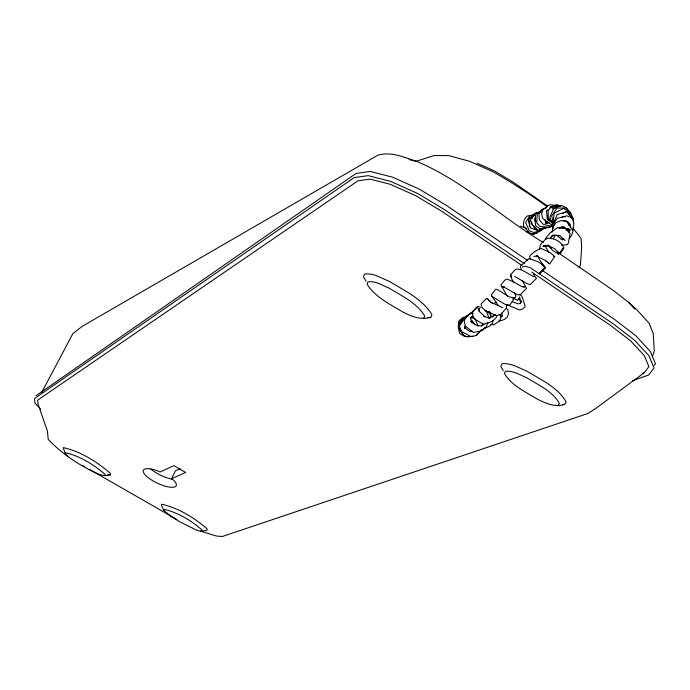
<?xml version="1.0" encoding="UTF-8"?>
<svg xmlns="http://www.w3.org/2000/svg" width="690" height="690" viewBox="0 0 690 690"><rect width="100%" height="100%" fill="white"/><g stroke="black" fill="none" stroke-linecap="round" stroke-linejoin="round"><path stroke-width="1.03" d="M521.804 265.4L441.652 211.218L415.656 195.658L390.454 184.351L370.159 179.141L357.981 180.806L37.631 400.166L38.028 404.107L47.412 430.983L48.248 439.435C60.703 452.433 75.676 462.921 91.744 470.968C97.54 473.72 103.802 477.195 110.365 474.746L110.383 473.331C96.91 461.817 80.566 451.303 63.144 447.603L65.507 454.02L67.87 456.409M545.954 239.516L546.006 237.869L550.077 232.987L557.572 227.665L565.507 228.744L570.147 233.625L568.258 243.337L567.43 244.571L561.695 245.243M482.483 323.222L482.396 325.076L481.439 326.336M492.85 320.462L492.712 323.369L489.331 326.31L483.733 328.604M547.317 217.385L547.446 215.435M163.763 510.402L163.875 509.298C177.986 512.437 191.363 520.665 202.196 530.127L202.006 531.188L199.686 531.015L195.503 529.618L179.443 521.64L170.982 516.413L163.763 510.402L161.495 505.546L161.624 504.218C178.425 507.918 194.339 517.733 207.207 529.023L206.974 530.282L202.006 531.188M506.658 305.118L506.288 308.137L500.923 314.226L497.128 315.502L495.731 315.434L486.588 311.078M552.785 223.767L554.234 213.141L563.713 208.363L571.001 213.357L572.942 218.575M534.767 220.869L535.25 217.799M572.881 230.4C574.037 226.191 574.485 221.645 571.769 217.893L566.973 215.806L557.287 218.316L553.906 223.258L552.94 228.407M539.537 249.323L540.399 244.648L546.152 238.542C553.259 237.282 561.496 241.198 563.799 248.193L558.529 254.17L552.431 250.254L548.524 245.39M531.542 221.524L531.136 223.629L536.855 229.14M532.163 218.368L532.568 216.255L534.164 215.099M552.052 232.056L553.285 226.769L555.623 222.948L560.634 220.662L566.136 220.8L573.062 231.021L571.484 235.713L569.276 238.007M546.678 223.56L547.196 221.585M497.076 315.321L496.55 317.21L492.677 321.083L488.33 322.92L483.147 324.093L476.117 319.944L473.038 316.874L472.132 312.182L477.618 306.576L481.508 307.188L486.519 311.526L489.245 318.745M568.94 225.483L569.517 223.612M652.326 356.799L654.267 351.176L653.232 333.382L649.057 323.162L636.956 309.896L628.642 302.393L613.531 290.594L559.262 253.446M553.604 238.628L554.924 234.824M487.856 322.532L486.122 327.267L480.645 331.019L473.28 332.425L465.319 326.085L464.223 321.618L465.422 317.728L470.485 312.898L473.349 313.122M489.753 318.288L490.728 315.692L489.926 312.337M423.772 318.194L424.712 315.934C416.777 302.893 401.916 296.001 389.315 288.248C382.476 285.591 375.584 280.64 367.899 281.908L367.123 284.28C375.248 297.192 389.919 304.152 402.572 311.846C411.266 316.52 420.9 320.195 430.802 317.348L431.949 314.657C422.573 299.098 404.875 290.895 389.902 281.658C381.76 278.501 373.549 272.585 364.415 274.137L363.492 276.992L366.054 281.132M501.475 317.064L502.337 315.201L501.863 313.174M171.638 478.67L185.636 472.469L173.923 465.621L160.14 471.96L156.863 470.58A18.173 5.744 25.2 0 0 143.943 473.28A18.173 5.744 25.2 0 0 166.747 486.571A18.173 5.744 25.2 0 0 173.88 480.49L171.638 478.67L175.381 470.813L180.055 468.7M579.039 267.806L580.428 265.072L581.661 247.201L581.127 238.49L572.838 227.804M41.667 392.541L72.873 333.581L82.239 326.327L377.81 155.207C391.273 151.127 404.538 157.553 417.243 161.598C463.421 181.22 500.647 216.695 543.254 242.483M560.539 253.316L563.756 247.65L561.143 250.91M478.636 310.129L479.705 308.525L478.584 310.897L478.179 308.534L479.395 311.526L485.061 316.779M558.107 405.461L559.418 403.521C552.543 391.144 538.329 385.02 526.789 377.775C519.993 375.024 513.179 370.47 505.546 371.315L504.381 373.359C511.454 385.606 525.478 391.817 537.087 399.001C545.566 403.262 554.993 407.609 564.61 404.426L566.18 402.115C558.072 387.357 541.141 380.052 527.419 371.427C519.337 368.158 511.221 362.716 502.13 363.759L500.768 366.226L503.226 370.703M530.438 259.457L529.696 256.671L531.007 254.662L534.422 251.781L540.71 248.305L549.827 252.411L554.76 256.516L549.654 263.96L545.531 260.449M519.173 298.071L517.526 300.417L513.981 298.054M200.488 531.093L216.28 536.018L222.404 536.484L588.087 413.422L596.807 407.669L644.279 372.712L648.936 366.606L644.218 355.462L630.591 340.86L609.986 325.007L531.602 272.024M654.293 365.372L655.5 363.811L650.325 351.408L636.008 335.97L614.842 319.625L541.986 270.23M558.529 254.17L559.84 252.54M485.096 327.621L483.423 329.587L480.136 331.209M553.044 234.712L550.482 237.671L553.044 235.583L559.797 235.601L565.196 240.543M539.58 273.757L545.031 267.694C541.288 262.131 534.784 260.501 528.885 258.578L520.355 266.349L521.278 269.445M481.801 329.544L476.247 335.53L470.727 336.47L461.731 331.614L459.471 326.827L459.911 324.619L464.482 318.107L466.406 317.685M563.721 238.369L562.298 239.844L556.166 234.859M477.618 306.576L472.132 312.182M513.834 282.797L511.471 278.389L510.686 274.473L515.827 269.264L518.026 269.057L522.425 270.29L534.034 276.906M546.756 210.674L547.834 209.588M566.162 230.598L568.396 228.588M492.298 317.219L494.687 315.106M542.97 209.061L537.303 213.943L536.716 222.689L539.968 226.475L549.533 227.252L553.734 225.371M532.568 216.255L528.462 219.351L530.386 227.855L538.838 231.09L543.97 228.028M534.12 215.168L528.462 219.351L534.44 213.641L536.389 213.063M36.018 395.724L356.109 173.423L370.151 171.448L392.705 177.201L419.287 189.129L446.033 205.172L527.772 260.587M537.165 232.22L533.957 234.428L526.384 231.762M545.238 223.241L547.705 221.55M540.641 230.581L536.423 233.349L531.386 233.832M542.866 229.304L540.874 230.581L533.862 232.53L529.308 230.71L525.642 222.62L529.937 215.556L533.982 215.064M495.48 314.407L489.512 318.133L483.656 316.356M562.73 213.469L565.274 211.882M512.636 299.003L514.352 298.028L509.099 296.786L497.732 289.74L495.756 289.145L491.28 295.087L498.042 305.187M494.834 303.014L496.627 302.065M553.958 224.121L550.387 225.966L543.401 224.397L540.123 220.981L539.287 218.808L538.976 213.909L541.409 209.993L546.437 207.819M465.681 316.374L471.563 313.355M552.638 207.233L550.749 207.173L556.338 204.576L560.409 205.922M551.327 226.501L544.436 228.476L539.537 228.537L535.664 225.854L534.948 219.558L535.914 213.495L541.064 211.934M546.747 227.295L539.019 230.641L534.707 228.459L530.239 220.308L535.017 213.322L539.994 211.701M466.673 317.262L462.145 319.091L459.074 322.886L459.876 329.829L463.068 334.564L465.854 336.634L473.038 336.539M560.944 217.661L562.643 217.005M552.397 208.811L559.849 206.138L550.655 206.871L548.136 210.942L548.222 217.738L551.327 221.438M642.252 373.428L644.279 372.712M549.947 208.044L557.261 205.447M632.402 380.733L648.643 375.015L654.06 368.003L648.867 355.626L634.515 340.204L613.307 323.869L529.644 267.246M484.13 324.593L480.438 325.87L477.299 325.577L471.693 322.299L470.528 317.926L472.935 316.253L470.157 317.84L472.935 317.961L475.608 319.72L477.989 326.12M558.926 228.174L562.928 226.838L570.354 230.115L567.827 228.631L569.241 231.305L568.431 228.424M416.139 161.27L434.096 155.578L448.802 155.595L469.364 161.227L492.91 171.681A173.871 48.205 28.7 0 1 547.282 206.871M543.936 227.933L539.209 229.261L543.901 228.114M467.958 316.175L462.705 317.538L458.729 321.247L458.246 327.517L459.695 333.606L464.051 336.116L468.001 336.798L469.89 336.315M503.381 286.876L504.399 286.609M522.347 266.97L525.366 266.254L528.704 267.297M549.188 222.766L546.023 223.431L544.884 219.524M523.158 287.187L524.857 286.833L521.424 286.385L514.007 282.106L507.305 279.174L504.856 280.097L500.854 285.091L507.357 296.295M532.283 215.125L527.22 216.039L525.504 217.643L523.598 221.74L523.486 226.07L529.282 232.608M564.334 226.993L561.669 227.467L563.075 228.011L561.393 227.001M543.004 246.209L548.835 245.243M563.109 221.136L564.92 220.904L568.181 222.059L570.268 224.457L570.69 227.424M547.955 245.295L543.315 245.838L548.438 245.881L554.829 248.736L558.408 253.006L557.684 251.091M533.784 256.439L537.553 256.007L536.346 255.904L544.419 259.992L549.05 263.477M553.199 224.172L551.068 224.388L542.711 218.463L541.624 213.555L543.047 209.424L548.835 205.12L551.75 204.775L555.2 205.611M427.904 317.504L430.802 317.348M550.749 207.173L552.69 207.129M562.591 404.435L564.61 404.426M472.391 331.381L469.45 331.312L464.767 327.81L465.37 328.268L465.215 326.232M107.718 474.642L110.365 474.746M486.407 311.406L489.564 311.621M563.489 216.677L565.222 216.858M553.449 256.257L554.76 256.516M490.926 324.343L493.764 324.895L499.741 320.928L500.802 317.676L500.181 314.545M545.514 222.93L547.351 223.319M561.16 239.275L563.1 239.715M409.11 159.562L417.243 161.598M498.784 320.229L500.776 320.738L504.235 319.496L507.245 317.21L508.487 313.881L507.797 309.655L506.417 308.275M501.276 286.41L505.063 287.696L515.266 293.561L518.604 294.958L520.346 294.673L526.496 288.403L522.399 280.727M512.204 301.694L518.285 303.902L520.424 303.255L520.105 303.583L521.381 301.133L520.631 303.169L519.673 296.821M491.772 296.208L504.476 304.048L508.858 305.144L510.16 304.601L516.034 296.053L514.248 292.689M520.407 226.148L526.427 228.407M485.018 310.673L487.666 311.733L491.116 315.235M506.132 304.437L519.691 310.008L522.218 309.189L525.004 306.981L524.943 305.575L521.942 296.234L519.803 294.216M477.342 163.306L494.428 170.887L512.903 181.996L547.506 205.991M552.914 222.861L551.396 222.171L547.989 218.644L552.043 221.895M502.769 307.757L489.96 301.746L487.908 299.149L486.484 298.416L480.982 304.169L481.853 305.955M552.785 222.697L547.446 219.679L546.489 211.011M82.429 465.327L84.284 466.388M89.847 469.58L176.959 519.536M499.603 314.597L502.122 316.21M524.305 263.632L444.205 209.424L417.416 193.373L390.79 181.436L368.219 175.648L354.168 177.597L34.5 398.587L34.983 403.15L40.598 408.92M547.696 245.528L551.258 247.969M470.606 321.333L473.116 323.093M552.88 223.353L551.224 221.982L549.965 216.971L553.604 208.768L557.58 206.707L561.772 205.611L566.326 207.664L568.457 211.097M514.662 276.423L526.815 283.495L530.196 284.565L536.449 278.372L533.31 274.128M534.716 220.179L536.009 221.387M487.908 299.149L492.436 303.548M543.384 265.822L541.555 263.977L545.031 267.694L539.14 273.671L545.643 267.729L540.555 261.355L537.7 256.042M518.526 298.632L520.674 300.84M628.642 302.393L634.8 309.137M471.762 320.22L475.177 324.809M459.876 329.829L463.068 334.564M548.817 252.428L545.859 247.149L545.807 245.183M553.518 222.792L551.664 216.125L556.89 208.078L566.016 208.035L569.94 211.778L570.328 213.693M568.224 228.407L569.147 232.237M510.686 274.473L511.471 278.389M464.655 326.499L464.913 328.483M573.632 223.215L573.123 218.333L567.008 211.761L557.235 214.599L553.139 223.871L553.311 226.984M65.507 454.02L65.421 452.778C80.066 455.918 93.797 464.732 105.139 474.392L105.139 475.582M529.101 220.791L529.454 226.458M172.328 479.214A18.13 5.822 25.3 0 1 150.877 469.045M463.378 318.616L459.911 324.619L464.482 318.107L463.378 318.616M479.774 331.528L476.247 335.53L479.774 331.528M570.527 215.97L567.008 211.761L573.304 219.636L570.527 215.97"/></g></svg>
